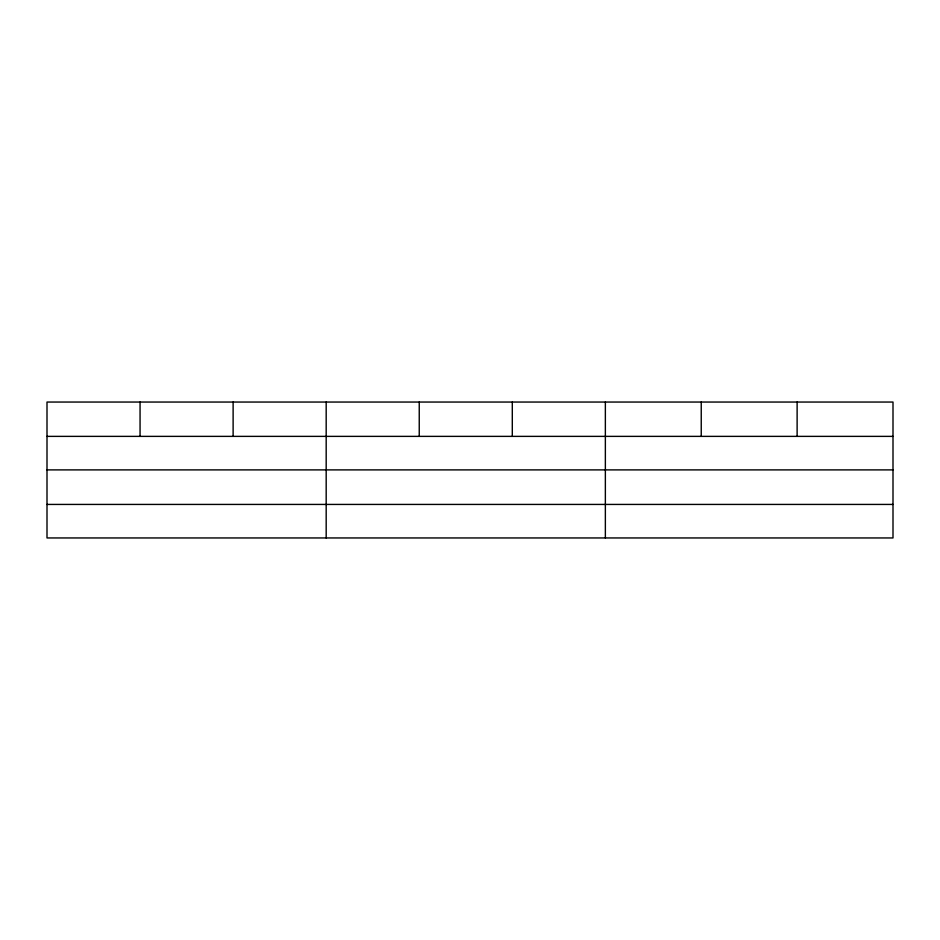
<?xml version="1.0" encoding="UTF-8"?>
<svg xmlns="http://www.w3.org/2000/svg" width="940" height="940" viewBox="0 0 940 940"><rect width="100%" height="100%" fill="white"/><g stroke="black" fill="none" stroke-linecap="round" stroke-linejoin="round"><path stroke-width="1.41" d="M893 469.894L893 402.05L47 402.05L47 537.95L893 537.95L893 469.894L47 469.894M47 436.372L893 436.372M47 504.428L893 504.428M797.12 402.05L797.12 436.372M701.24 402.05L701.24 436.372M605.36 402.05L605.36 537.95M512.3 402.05L512.3 436.372M419.24 402.05L419.24 436.372M326.18 402.05L326.18 537.95M233.12 402.05L233.12 436.372M140.06 402.05L140.06 436.372"/></g></svg>
